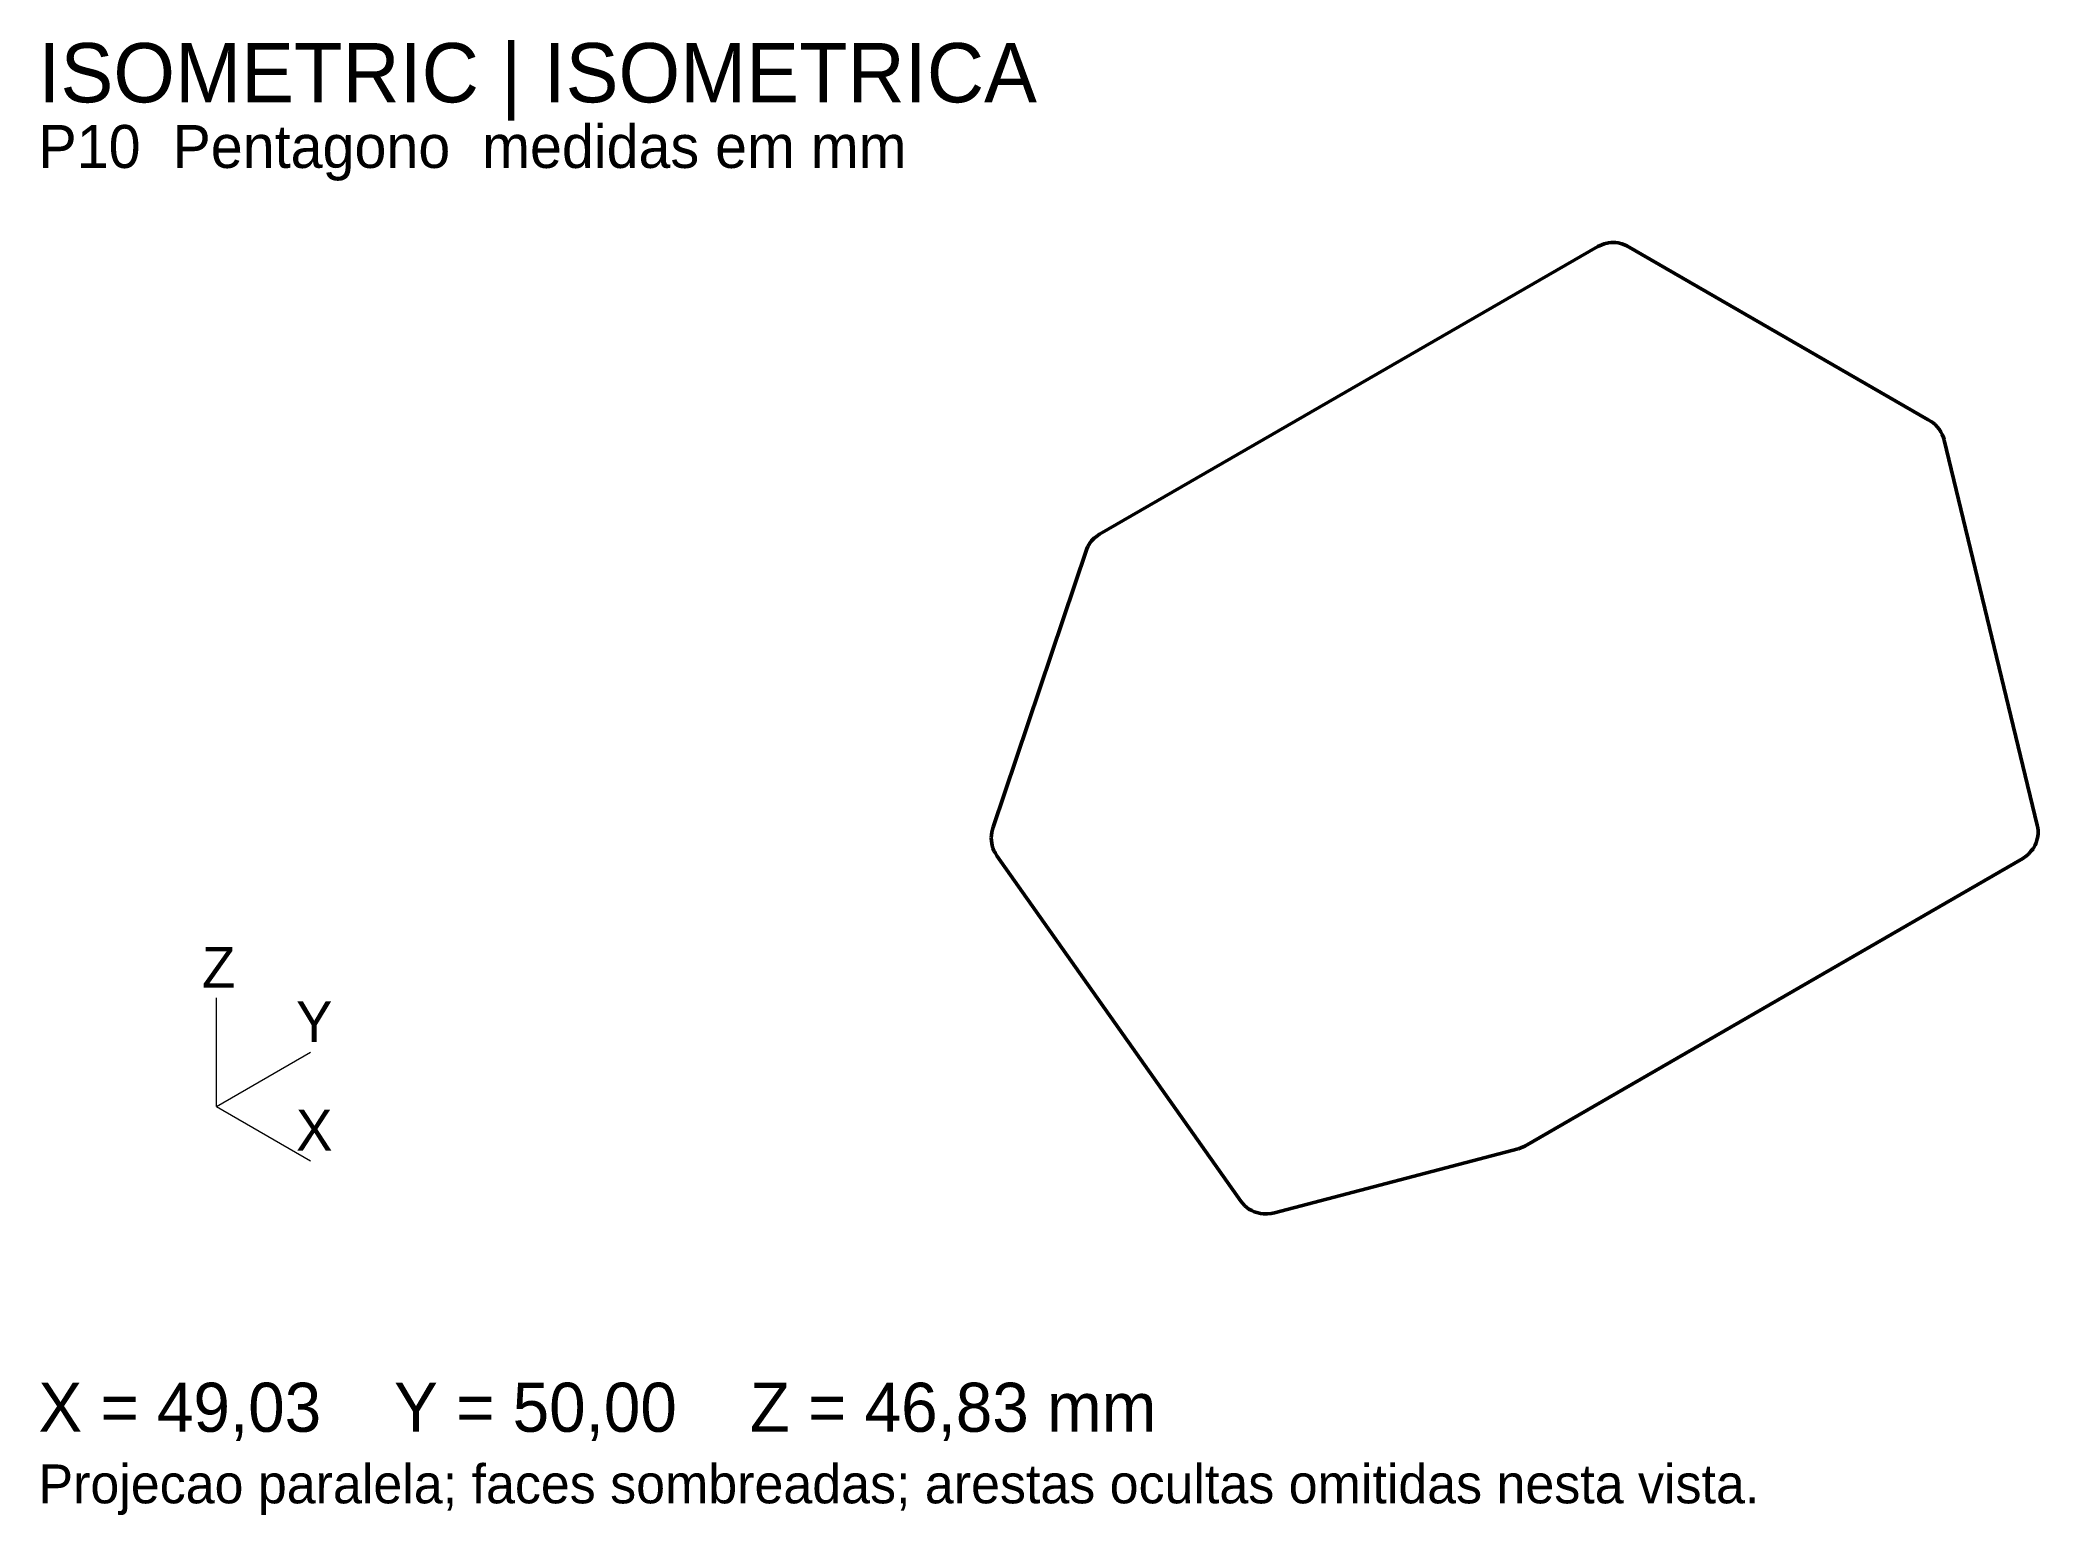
# Model space of a CAD drawing. Header units: millimetres. Extents: x 5 to 136, y 5 to 102.
import ezdxf

# ---------------------------------------------------------------- set-up
doc = ezdxf.new("R2010")
doc.units = ezdxf.units.MM
for name, color, linetype, lineweight in [('TEXT', 7, 'CONTINUOUS', 18), ('THIN', 7, 'CONTINUOUS', 18), ('VISIBLE', 7, 'CONTINUOUS', 50)]:
    doc.layers.add(name, color=color, linetype=linetype, lineweight=lineweight)

msp = doc.modelspace()

# ---------------------------------------------------------------- linework, layer by layer
at = {"layer": 'THIN'}
for q in [(16.69, 39.13), (22.83, 35.59), (22.83, 28.5)]:
    msp.add_line((16.69, 32.04), q, dxfattribs=at)
at = {"layer": 'VISIBLE'}
for p, q in [((74.37, 69.41), (106.9, 88.19)), ((106.9, 88.19), (107.16, 88.3)), ((107.16, 88.3), (107.32, 88.37)), ((107.32, 88.37), (107.6, 88.43)), ((107.6, 88.43), (107.78, 88.45)), ((107.78, 88.45), (108.05, 88.45)), ((108.05, 88.45), (108.22, 88.43)), ((108.22, 88.43), (108.47, 88.36)), ((108.47, 88.36), (108.64, 88.31)), ((108.64, 88.31), (108.8, 88.23)), ((108.8, 88.23), (128.48, 76.87)), ((128.48, 76.87), (128.66, 76.77)), ((128.66, 76.77), (128.8, 76.67)), ((128.8, 76.67), (128.94, 76.56)), ((128.94, 76.56), (129.07, 76.42)), ((129.07, 76.42), (129.19, 76.26)), ((129.19, 76.26), (129.3, 76.09)), ((129.3, 76.09), (129.39, 75.91)), ((129.39, 75.91), (129.47, 75.73)), ((129.51, 75.59), (129.47, 75.73)), ((129.51, 75.59), (129.52, 75.54)), ((129.52, 75.54), (135.6, 50.42)), ((74.02, 69.15), (74.16, 69.26)), ((74.37, 69.41), (74.16, 69.26)), ((67.42, 50.28), (73.5, 68.38)), ((73.53, 68.45), (73.5, 68.38)), ((73.53, 68.45), (73.6, 68.61)), ((73.73, 68.82), (73.6, 68.61)), ((73.73, 68.82), (73.84, 68.97)), ((74.02, 69.15), (73.84, 68.97)), ((67.29, 49.58), (67.3, 49.75)), ((67.33, 49.96), (67.3, 49.75)), ((67.33, 49.96), (67.37, 50.13)), ((67.42, 50.28), (67.37, 50.13)), ((135.6, 50.42), (135.64, 50.24)), ((135.6, 49.52), (135.63, 49.68)), ((135.63, 49.68), (135.65, 49.87)), ((135.64, 50.24), (135.65, 50.07)), ((135.65, 50.07), (135.65, 49.87)), ((67.29, 49.58), (67.3, 49.39)), ((67.3, 49.39), (67.32, 49.24)), ((67.32, 49.24), (67.35, 49.08)), ((67.35, 49.08), (67.4, 48.91)), ((67.4, 48.91), (67.47, 48.74)), ((67.47, 48.74), (67.56, 48.58)), ((67.56, 48.58), (67.65, 48.42)), ((67.65, 48.42), (83.59, 25.86)), ((134.89, 48.41), (134.66, 48.24)), ((134.89, 48.41), (135.03, 48.52)), ((135.21, 48.73), (135.03, 48.52)), ((135.21, 48.73), (135.32, 48.87)), ((135.45, 49.11), (135.32, 48.87)), ((135.45, 49.11), (135.53, 49.27)), ((135.6, 49.52), (135.53, 49.27)), ((102.13, 29.46), (134.66, 48.24)), ((85.78, 25.11), (101.7, 29.28)), ((101.73, 29.29), (101.87, 29.35)), ((101.87, 29.35), (102.13, 29.46)), ((83.59, 25.86), (83.71, 25.71)), ((83.71, 25.71), (83.84, 25.57)), ((83.84, 25.57), (83.98, 25.45)), ((83.98, 25.45), (84.12, 25.35)), ((84.12, 25.35), (84.3, 25.25)), ((84.3, 25.25), (84.47, 25.17)), ((84.47, 25.17), (84.63, 25.12)), ((84.63, 25.12), (84.88, 25.06)), ((84.88, 25.06), (85.06, 25.04)), ((85.06, 25.04), (85.33, 25.03)), ((85.33, 25.03), (85.56, 25.06)), ((85.56, 25.06), (85.78, 25.11))]:
    msp.add_line(p, q, dxfattribs=at)

# ---------------------------------------------------------------- texts
at = {"layer": 'TEXT'}
for s, height, p in [('ISOMETRIC | ISOMETRICA', 3.8718, (5.07, 97.6)), ('P10  Pentagono  medidas em mm', 2.8037, (5.07, 93.32)), ('Z', 2.67, (15.75, 39.8)), ('Y', 2.67, (21.89, 36.25)), ('X', 2.67, (21.89, 29.17)), ('X = 49,03    Y = 50,00    Z = 46,83 mm', 3.2042, (5.07, 10.81)), ('Projecao paralela; faces sombreadas; arestas ocultas omitidas nesta vista.', 2.5367, (5.07, 6.14))]:
    msp.add_text(s, height=height, dxfattribs=at).set_placement(p)

doc.saveas('drawing.dxf')
